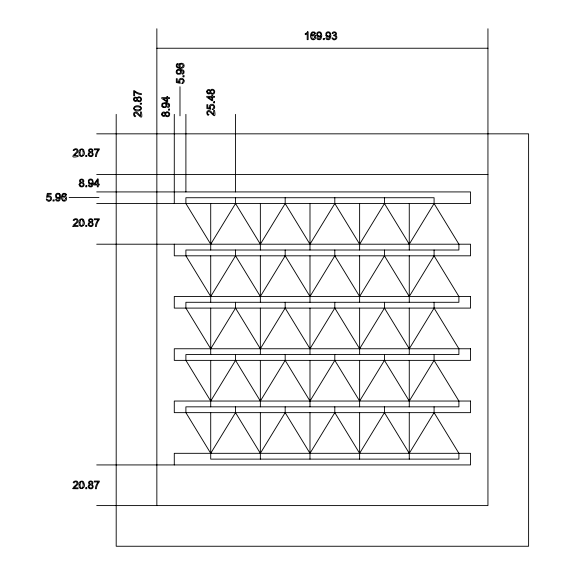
<?xml version="1.0" encoding="UTF-8"?>
<svg xmlns="http://www.w3.org/2000/svg" width="575" height="575" viewBox="0 0 575 575"><rect width="100%" height="100%" fill="white"/><g stroke="black" fill="none" stroke-linecap="round" stroke-linejoin="round"><path stroke-width="0.86" d="M59.649 197.584L58.686 200.15L57.256 200.294L56.537 199.173L55.617 199.259L55.94 200.251A1.919 1.919 0 0 0 56.796 200.998L58.42 201.128A2.401 2.401 0 0 0 59.743 200.323L60.576 197.714A12.118 12.118 0 0 0 60.591 196.657L59.987 194.292M92.352 183.375L91.389 185.941L89.959 186.084L89.24 184.963L88.32 185.049L88.651 186.034A1.919 1.919 0 0 0 89.499 186.782L91.13 186.918A2.401 2.401 0 0 0 92.453 186.113L93.287 183.504A12.118 12.118 0 0 0 93.301 182.447L92.69 180.083A2.473 2.473 0 0 0 92.165 179.501A2.53 2.53 0 0 0 90.627 179.026L89.887 179.127A2.235 2.235 0 0 0 89.247 179.429A2.473 2.473 0 0 0 88.881 179.745A2.365 2.365 0 0 0 88.356 180.586L88.442 182.915A2.286 2.286 0 0 0 88.694 183.324A2.444 2.444 0 0 0 89.204 183.813A2.113 2.113 0 0 0 90.023 184.165A2.444 2.444 0 0 0 90.483 184.208A2.149 2.149 0 0 0 91.439 183.993A2.235 2.235 0 0 0 92.352 183.188L92.345 183.209M320.814 36.247L319.851 38.741L318.428 38.884L317.709 37.763L316.789 37.849L317.113 38.834A1.919 1.919 0 0 0 317.968 39.582L319.592 39.718A2.401 2.401 0 0 0 320.915 38.913L321.748 36.304A12.118 12.118 0 0 0 321.763 35.248L321.152 32.883A2.473 2.473 0 0 0 320.634 32.301A2.53 2.53 0 0 0 319.096 31.826L318.356 31.927A2.235 2.235 0 0 0 317.716 32.229A2.473 2.473 0 0 0 317.342 32.545A2.365 2.365 0 0 0 316.818 33.386L316.904 35.715M329.899 36.247L328.936 38.741L327.506 38.884L326.787 37.763L325.867 37.849L326.19 38.834A1.919 1.919 0 0 0 327.046 39.582L328.67 39.718A2.401 2.401 0 0 0 329.993 38.913L330.826 36.304A12.118 12.118 0 0 0 330.841 35.248L330.23 32.883A2.473 2.473 0 0 0 329.712 32.301A2.53 2.53 0 0 0 328.174 31.826L327.434 31.927A2.235 2.235 0 0 0 326.794 32.229A2.473 2.473 0 0 0 326.42 32.545A2.365 2.365 0 0 0 325.896 33.386L325.982 35.715M333.78 35.118C333.169 36.441 336.224 35.442 335.872 37.368C336.03 38.978 333.478 39.661 332.932 38.087C330.381 36.455 333.248 41.242 335.297 39.61C336.907 39.129 337.532 36.635 336.044 35.672C334.808 35.456 337.432 34.248 336.346 33.084C335.757 31.726 333.759 31.431 332.673 32.351C331.121 34.543 332.932 33.479 334.176 32.61C335.362 32.423 336.044 34.169 335.031 34.809M47.66 196.384L48.084 194.285L51.197 194.285L51.197 193.373L47.315 193.373L46.561 197.376C47.732 197.254 50.205 195.795 50.528 198.21C50.269 202.249 47.754 199.489 46.395 199.022M80.457 150.255L80.076 152.691A11.902 11.902 0 0 0 80.119 153.769L80.529 155.25A1.402 1.402 0 0 0 82.814 155.286M80.457 220.203L80.076 222.64A11.902 11.902 0 0 0 80.119 223.718L80.529 225.199A1.402 1.402 0 0 0 82.814 225.235M80.457 482.482L80.076 484.912A11.902 11.902 0 0 0 80.119 485.99L80.529 487.471A1.402 1.402 0 0 0 82.814 487.514M235.534 197.735L235.534 203.543L210.716 244.202L185.897 203.543L185.897 197.735L434.082 197.735L434.082 203.543L458.9 244.202L458.9 250.01L185.897 250.01L185.897 255.818L210.716 296.477L235.534 255.818L235.534 250.01M285.171 197.735L285.171 203.543L260.353 244.202L235.534 203.543M235.534 302.285L235.534 308.099L210.716 348.759L185.897 308.099L185.897 302.285L458.9 302.285L458.9 296.477L434.082 255.818L434.082 250.01M285.171 250.01L285.171 255.818L260.353 296.477L235.534 255.818M235.534 354.567L235.534 360.374L210.716 401.034L185.897 360.374L185.897 354.567L458.9 354.567L458.9 348.759L434.082 308.099L434.082 302.285M334.808 197.735L334.808 203.543L309.99 244.202L285.171 203.543M285.171 302.285L285.171 308.099L260.353 348.759L235.534 308.099M235.534 406.841L235.534 412.649L210.716 453.316L185.897 412.649L185.897 406.841L458.9 406.841L458.9 401.034L434.082 360.374L434.082 354.567M334.808 250.01L334.808 255.818L309.99 296.477L285.171 255.818M285.171 354.567L285.171 360.374L260.353 401.034L235.534 360.374M384.445 197.735L384.445 203.543L359.627 244.202L334.808 203.543M334.808 302.285L334.808 308.099L309.99 348.759L285.171 308.099M285.171 406.841L285.171 412.649L260.353 453.316L235.534 412.649M384.445 250.01L384.445 255.818L359.627 296.477L334.808 255.818M334.808 354.567L334.808 360.374L309.99 401.034L285.171 360.374M434.082 203.543L409.263 244.202L384.445 203.543M384.445 302.285L384.445 308.099L359.627 348.759L334.808 308.099M334.808 406.841L334.808 412.649L309.99 453.316L285.171 412.649M434.082 255.818L409.263 296.477L384.445 255.818M384.445 354.567L384.445 360.374L359.627 401.034L334.808 360.374M434.082 308.099L409.263 348.759L384.445 308.099M384.445 406.841L384.445 412.649L359.627 453.316L334.808 412.649M434.082 360.374L409.263 401.034L384.445 360.374M434.082 406.841L434.082 412.649L409.263 453.316L384.445 412.649M82.743 155.243L83.181 153.367A12.923 12.923 0 0 0 83.152 151.613M82.743 225.192L83.181 223.316A12.923 12.923 0 0 0 83.152 221.562M82.743 487.463L83.181 485.588A12.923 12.923 0 0 0 83.152 483.841M74.922 154.84C76.223 153.597 78.603 152.282 77.934 150.125C76.82 146.51 70.768 150.858 74.146 150.564C74.556 148.638 77.898 149.622 76.935 151.484C75.009 154.114 68.145 158.571 78.071 156.537L78.071 155.617L74.247 155.617A3.838 3.838 0 0 1 74.93 154.847M177.237 69.898L179.601 69.288A12.118 12.118 0 0 1 180.658 69.302L183.267 70.136A2.401 2.401 0 0 1 184.072 71.458L183.942 73.083A1.919 1.919 0 0 1 183.195 73.938L182.203 74.261L182.117 73.341L183.238 72.623L183.094 71.199L180.528 70.236M162.761 103.205L165.126 102.594A12.118 12.118 0 0 1 166.182 102.609L168.798 103.442A2.401 2.401 0 0 1 169.603 104.765L169.467 106.389A1.919 1.919 0 0 1 168.719 107.245L167.728 107.568L167.641 106.648L168.763 105.929L168.626 104.506L166.053 103.543M140.084 109.473L138.604 109.882A11.902 11.902 0 0 1 137.526 109.918L135.089 109.545M180.464 63.415L181.477 63.25A3.004 3.004 0 0 1 182.994 63.645L183.138 63.739A2.271 2.271 0 0 1 184.115 65.349L184.014 66.52A2.343 2.343 0 0 1 183.641 67.232C181.894 68.964 178.437 68.813 176.683 67.16A2.264 2.264 0 0 1 176.302 66.448L176.309 64.759A1.977 1.977 0 0 1 177.308 63.617L178.121 63.387L178.192 64.335A1.969 1.969 0 0 0 177.359 64.673C175.821 66.348 178.94 67.915 179.86 67.354A2.185 2.185 0 0 1 179.199 66.599A2.314 2.314 0 0 1 178.99 65.09M314.604 33.839L315.553 33.767L315.316 32.955A1.977 1.977 0 0 0 314.18 31.956L312.484 31.948A2.264 2.264 0 0 0 311.772 32.329C310.126 34.083 309.975 37.54 311.707 39.287A2.343 2.343 0 0 0 312.419 39.661L313.591 39.761A2.271 2.271 0 0 0 315.208 38.784L315.294 38.633A3.004 3.004 0 0 0 315.689 37.116L315.524 36.103A2.314 2.314 0 0 0 315.229 35.485M65.543 195.248L66.492 195.177L66.262 194.364M180.385 70.236L180.356 70.236A2.235 2.235 0 0 1 181.139 71.149A2.149 2.149 0 0 1 181.362 72.098A2.444 2.444 0 0 1 181.319 72.565A2.113 2.113 0 0 1 180.967 73.384A2.444 2.444 0 0 1 180.478 73.895A2.286 2.286 0 0 1 180.068 74.146L177.74 74.233A2.365 2.365 0 0 1 176.899 73.708A2.473 2.473 0 0 1 176.583 73.334A2.235 2.235 0 0 1 176.281 72.694L176.18 71.954A2.53 2.53 0 0 1 176.697 70.409M307.517 31.826L308.135 31.826L308.135 39.653L307.179 39.653L307.179 33.551A5.937 5.937 0 0 1 305.26 34.68L305.268 33.781M156.853 48.235L487.945 48.235M96.708 133.838L528.605 133.838L528.605 546.25L116.193 546.25L116.193 114.353M98.109 149.766L94.293 149.766L94.293 148.846L99.338 148.846L99.338 149.586A11.543 11.543 0 0 0 96.427 156.544L95.385 156.537A10.975 10.975 0 0 1 98.188 149.831M96.708 174.498L487.945 174.498M96.708 191.921L470.522 191.921L470.522 203.543L96.708 203.543M69.122 197.484L98.972 197.484M98.109 219.715L94.293 219.715L94.293 218.795L99.338 218.795L99.338 219.535A11.543 11.543 0 0 0 96.427 226.493L95.385 226.485A10.975 10.975 0 0 1 98.188 219.787M96.708 244.202L470.522 244.202L470.522 255.818L174.282 255.818L174.282 244.202M96.708 464.931L470.522 464.931L470.522 453.316L174.282 453.316L174.282 464.931M98.109 481.987L94.293 481.987L94.293 481.067L99.338 481.067L99.338 481.807A11.543 11.543 0 0 0 96.427 488.764L95.385 488.757A10.975 10.975 0 0 1 98.188 482.058M96.708 505.59L487.945 505.59L487.945 28.75M179.328 82.218L177.229 81.794L177.229 78.689L176.317 78.689L176.317 82.563L180.32 83.317C179.889 82.074 178.976 79.098 181.657 79.343C185.049 79.918 182.182 82.362 181.966 83.483M209.875 108.193L207.783 107.769L207.783 104.664L206.871 104.664L206.871 108.538L210.874 109.293C210.385 108.021 209.58 104.966 212.312 105.326C215.618 106.037 212.671 108.337 212.513 109.466M140.077 107.259L138.201 106.821A12.923 12.923 0 0 0 136.447 106.849L134.967 107.259A1.366 1.366 0 0 0 135.053 109.624M65.183 194.429C63.538 192.848 61.971 196.025 62.524 196.916A2.185 2.185 0 0 1 63.279 196.255A2.314 2.314 0 0 1 64.788 196.046A2.106 2.106 0 0 1 65.608 196.406A2.487 2.487 0 0 1 66.118 196.894A2.329 2.329 0 0 1 66.463 197.52L66.635 198.533A3.004 3.004 0 0 1 66.24 200.05L66.139 200.193A2.271 2.271 0 0 1 64.537 201.171L63.358 201.07A2.343 2.343 0 0 1 62.646 200.697C60.921 198.95 61.065 195.493 62.718 193.739A2.264 2.264 0 0 1 63.43 193.358L65.119 193.365A1.977 1.977 0 0 1 66.262 194.364M314.238 33.019C312.613 31.445 311.01 34.608 311.585 35.506A2.185 2.185 0 0 1 312.34 34.845A2.314 2.314 0 0 1 313.849 34.637A2.106 2.106 0 0 1 314.662 34.989A2.487 2.487 0 0 1 315.179 35.485M82.743 220.088L83.152 221.562M434.082 412.649L458.9 453.316L458.9 459.123L210.716 459.123L210.716 412.649M83.152 151.613L82.743 150.132A1.366 1.366 0 0 0 80.378 150.219M83.152 483.841L82.743 482.36A1.366 1.366 0 0 0 80.378 482.439M329.892 35.981L329.892 36.031A2.235 2.235 0 0 1 328.979 36.786M320.814 35.981L320.814 36.031A2.235 2.235 0 0 1 319.901 36.786M59.642 197.441L59.642 197.426A2.235 2.235 0 0 1 58.729 198.195A2.149 2.149 0 0 1 57.78 198.418A2.444 2.444 0 0 1 57.313 198.375A2.113 2.113 0 0 1 56.494 198.023A2.444 2.444 0 0 1 55.983 197.534A2.286 2.286 0 0 1 55.732 197.132L55.646 194.796A2.365 2.365 0 0 1 56.17 193.962A2.473 2.473 0 0 1 56.544 193.646A2.235 2.235 0 0 1 57.184 193.337L57.924 193.236A2.53 2.53 0 0 1 59.469 193.753M409.263 203.543L409.263 250.01M409.263 255.818L409.263 302.285M409.263 308.099L409.263 354.567M409.263 360.374L409.263 406.841M409.263 412.649L409.263 459.123M359.627 203.543L359.627 250.01M359.627 255.818L359.627 302.285M359.627 308.099L359.627 354.567M359.627 360.374L359.627 406.841M359.627 412.649L359.627 459.123M309.99 203.543L309.99 250.01M309.99 255.818L309.99 302.285M309.99 308.099L309.99 354.567M309.99 360.374L309.99 406.841M309.99 412.649L309.99 459.123M260.353 203.543L260.353 250.01M260.353 255.818L260.353 302.285M260.353 308.099L260.353 354.567M260.353 360.374L260.353 406.841M260.353 412.649L260.353 459.123M235.534 114.353L235.534 191.921M213.634 114.31L213.634 110.486L214.554 110.486C216.322 120.743 212.153 113.088 209.214 111.528C207.173 110.975 206.921 114.619 208.991 114.475C207.755 117.724 204.952 110.889 208.452 110.544C210.5 110.213 211.643 112.398 212.858 113.634A3.838 3.838 0 0 0 213.627 114.324M210.716 203.543L210.716 250.01M210.716 255.818L210.716 302.285M210.716 308.099L210.716 354.567M210.716 360.374L210.716 406.841M185.897 114.353L185.897 191.921M179.989 86.732L179.989 115.827M174.282 114.353L174.282 203.543M156.853 28.75L156.853 505.59M140.451 115.755L140.451 111.931L141.371 111.931C143.319 121.843 138.978 114.993 136.318 113.067C134.183 112.032 133.537 116.035 135.808 115.92C134.572 119.169 131.768 112.333 135.269 111.981C137.317 111.658 138.46 113.843 139.675 115.079A3.838 3.838 0 0 0 140.437 115.769M134.6 91.892L134.6 95.709L133.68 95.709L133.68 90.663L134.421 90.663A11.543 11.543 0 0 0 141.371 93.574L141.371 94.616A10.975 10.975 0 0 1 134.665 91.813M335.038 34.816A2.005 2.005 0 0 1 333.931 35.133M326.011 35.736A2.235 2.235 0 0 0 326.255 36.132A2.444 2.444 0 0 0 326.744 36.613A2.113 2.113 0 0 0 327.563 36.965A2.444 2.444 0 0 0 328.03 37.008A2.149 2.149 0 0 0 328.979 36.793M316.926 35.736A2.235 2.235 0 0 0 317.177 36.132A2.444 2.444 0 0 0 317.666 36.613A2.113 2.113 0 0 0 318.485 36.965A2.444 2.444 0 0 0 318.952 37.008A2.149 2.149 0 0 0 319.901 36.793M314.259 33.005A1.969 1.969 0 0 1 314.575 33.846M307.567 31.855A4.808 4.808 0 0 1 305.232 33.695M65.205 194.415A1.969 1.969 0 0 1 65.521 195.256M59.462 193.71A2.473 2.473 0 0 1 59.987 194.264M49.062 201.207A2.53 2.53 0 0 1 46.266 199.036M47.567 196.233A2.623 2.623 0 0 1 51.498 197.671A2.623 2.623 0 0 1 49.055 201.063M80.378 220.167A1.366 1.366 0 0 1 82.764 220.074M214.705 106.799A2.53 2.53 0 0 1 212.534 109.595M209.731 108.287A2.623 2.623 0 0 1 211.162 104.362A2.623 2.623 0 0 1 214.554 106.799M178.983 65.147A2.185 2.185 0 0 1 179.35 64.299M179.838 63.71A2.314 2.314 0 0 1 180.464 63.365M179.343 64.271A2.487 2.487 0 0 1 179.838 63.76M176.654 70.416A2.473 2.473 0 0 1 177.208 69.891M184.151 80.823A2.53 2.53 0 0 1 181.98 83.612M179.177 82.311A2.623 2.623 0 0 1 180.615 78.387A2.623 2.623 0 0 1 184.007 80.823M165.852 103.478A2.286 2.286 0 0 1 166.671 104.413M166.671 104.456A2.149 2.149 0 0 1 166.887 105.405A2.444 2.444 0 0 1 166.843 105.872A2.113 2.113 0 0 1 166.498 106.691A2.444 2.444 0 0 1 166.002 107.202A2.286 2.286 0 0 1 165.6 107.453L163.271 107.539A2.365 2.365 0 0 1 162.43 107.015A2.473 2.473 0 0 1 162.114 106.641M162.128 106.655A2.365 2.365 0 0 1 161.805 105.98L161.704 105.261A2.53 2.53 0 0 1 162.222 103.716M162.186 103.723A2.473 2.473 0 0 1 162.732 103.205M140.12 107.187A1.402 1.402 0 0 1 140.127 109.545M72.917 226.399L78.071 226.485L78.071 225.565L74.247 225.565A3.838 3.838 0 0 1 74.93 224.796C76.195 223.546 78.523 222.309 77.97 220.175C77.1 216.617 70.797 220.39 74.11 220.671C74.268 218.831 77.481 219.219 77.05 221.08C76.36 223.287 73.14 224.099 72.917 226.399M72.917 488.671L78.071 488.757L78.071 487.837L74.247 487.837A3.838 3.838 0 0 1 74.93 487.068C76.173 485.832 78.437 484.646 77.992 482.554C77.316 478.953 70.804 482.432 74.096 483.022C74.161 481.16 77.395 481.412 77.057 483.28C76.432 485.566 73.277 486.191 72.917 488.628M79.098 152.519C78.092 158.916 86.329 156.63 84.108 151.426C84.072 147.157 77.999 148.652 79.098 152.519M79.098 222.475C78.135 228.965 86.401 226.471 84.094 221.274C83.95 217.106 77.992 218.658 79.098 222.475M79.098 484.747C78.171 491.33 86.458 488.642 84.079 483.446C83.828 479.334 77.999 481.016 79.098 484.747M133.544 108.287C133.716 112.333 142.607 111.837 141.357 107.496C139.862 104.981 134.068 104.981 133.544 108.287M79.091 184.503C78.818 187.543 84.015 187.867 84.216 184.87C84.094 182.757 82.239 182.958 83.892 181.262C84.237 178.645 79.76 178.171 79.422 180.722C80.141 183.403 80.507 181.808 79.091 184.503M88.169 154.186C87.896 157.234 93.093 157.55 93.287 154.553C92.92 152.088 91.554 152.928 92.978 150.643C92.92 148.012 88.313 148.127 88.478 150.787C89.772 152.619 88.866 152.21 88.169 154.186M88.169 224.135C87.896 227.182 93.093 227.499 93.287 224.502C93.085 222.345 91.389 222.618 92.978 220.829C93.229 218.256 88.83 217.853 88.5 220.362C89.283 223.057 89.499 221.447 88.169 224.135M88.169 486.407C87.903 489.39 92.934 489.799 93.272 486.896C93.114 484.639 91.411 484.905 92.978 483.036C93.15 480.448 88.687 480.175 88.485 482.734C89.398 485.106 89.341 484.021 88.169 486.407M65.651 198.591C61.884 205.534 61.87 191.798 65.651 198.591M183.353 65.701C179.156 71.839 178.854 59.764 183.353 65.701M314.712 37.181C310.953 44.124 310.938 30.353 314.712 37.181M133.544 99.159C133.112 101.099 136.088 102.508 137.022 100.632C137.303 101.567 140.724 102.788 141.335 100.309C142.564 97.958 139.128 95.292 137.447 97.534C136.951 98.203 133.896 95.278 133.544 99.159M161.712 114.13C161.28 116.064 164.256 117.48 165.183 115.597C165.478 116.596 169.021 117.731 169.532 115.158C170.674 112.765 167.124 110.278 165.564 112.578C165.269 113.821 164.687 111.493 163.638 111.988C162.538 112.01 161.69 113.059 161.712 114.13M206.734 91.662C206.303 93.596 209.278 95.012 210.206 93.136C210.507 94.214 214.195 95.213 214.59 92.575C215.611 90.189 212.096 87.867 210.587 90.11C210.292 91.368 209.717 89.003 208.66 89.52C207.561 89.542 206.713 90.598 206.734 91.662M97.304 180.593L94.861 184.108L97.304 184.108L97.304 180.593M97.477 179.055L93.919 184.108L93.919 184.985L97.304 184.985L97.304 186.853L98.26 186.853L98.26 184.985L99.31 184.985L99.31 184.108L98.26 184.108L98.26 179.055L97.477 179.055M324.322 38.561L323.236 38.561L323.236 39.653L324.322 39.653L324.322 38.561M184.007 75.807L182.915 75.807L182.915 76.892L184.007 76.892L184.007 75.807M212.685 95.306L211.808 95.306L211.808 96.356L206.763 96.356L206.763 97.139L211.808 100.697L212.685 100.697L212.685 97.312L214.554 97.312L214.554 96.356L212.685 96.356L212.685 95.306M167.663 96.578L166.786 96.578L166.786 97.635L161.74 97.635L161.74 98.418L166.786 101.969L167.663 101.969L167.663 98.591L169.532 98.591L169.532 97.635L167.663 97.635L167.663 96.578M211.808 97.312L208.301 97.312L211.808 99.755L211.808 97.312M166.786 98.591L163.271 98.591L166.786 101.035L166.786 98.591M214.554 101.782L213.462 101.782L213.462 102.868L214.554 102.868L214.554 101.782M141.371 103.227L140.278 103.227L140.278 104.312L141.371 104.312L141.371 103.227M169.532 109.113L168.439 109.113L168.439 110.199L169.532 110.199L169.532 109.113M86.775 155.444L85.689 155.444L85.689 156.537L86.775 156.537L86.775 155.444M86.782 185.761L85.689 185.761L85.689 186.853L86.782 186.853L86.782 185.761M54.079 199.971L52.986 199.971L52.986 201.063L54.079 201.063L54.079 199.971M86.775 225.393L85.689 225.393L85.689 226.485L86.775 226.485L86.775 225.393M470.522 296.477L174.282 296.477L174.282 308.099L470.522 308.099L470.522 296.477M470.522 348.759L174.282 348.759L174.282 360.374L470.522 360.374L470.522 348.759M470.522 401.034L174.282 401.034L174.282 412.649L470.522 412.649L470.522 401.034M86.775 487.672L85.689 487.672L85.689 488.757L86.775 488.757L86.775 487.672M327.383 35.887A1.718 1.718 0 0 0 329.957 34.407A1.718 1.718 0 0 0 327.391 32.919A1.718 1.718 0 0 0 327.383 35.887M318.306 35.887A1.718 1.718 0 0 0 320.879 34.407A1.718 1.718 0 0 0 318.313 32.919A1.718 1.718 0 0 0 318.306 35.887M89.916 487.909A1.61 1.61 0 0 0 92.345 486.543A1.61 1.61 0 0 0 89.952 485.12A1.61 1.61 0 0 0 89.916 487.909M90.081 484.028A1.265 1.265 0 0 0 91.993 482.964A1.265 1.265 0 0 0 90.11 481.836A1.265 1.265 0 0 0 90.081 484.028M57.133 197.304A1.718 1.718 0 0 0 59.714 195.823A1.718 1.718 0 0 0 57.141 194.328A1.718 1.718 0 0 0 57.133 197.304M89.844 183.087A1.718 1.718 0 0 0 92.417 181.607A1.718 1.718 0 0 0 89.844 180.119A1.718 1.718 0 0 0 89.844 183.087M80.838 185.998A1.61 1.61 0 0 0 83.267 184.632A1.61 1.61 0 0 0 80.874 183.209A1.61 1.61 0 0 0 80.838 185.998M81.003 182.124A1.265 1.265 0 0 0 82.915 181.053A1.265 1.265 0 0 0 81.032 179.932A1.265 1.265 0 0 0 81.003 182.124M89.916 225.637A1.61 1.61 0 0 0 92.345 224.272A1.61 1.61 0 0 0 89.952 222.848A1.61 1.61 0 0 0 89.916 225.637M90.081 221.756A1.265 1.265 0 0 0 91.993 220.692A1.265 1.265 0 0 0 90.11 219.564A1.265 1.265 0 0 0 90.081 221.756M89.916 155.688A1.61 1.61 0 0 0 92.345 154.323A1.61 1.61 0 0 0 89.952 152.9A1.61 1.61 0 0 0 89.916 155.688M90.081 151.807A1.265 1.265 0 0 0 91.993 150.743A1.265 1.265 0 0 0 90.11 149.615A1.265 1.265 0 0 0 90.081 151.807M211.471 93.136A1.61 1.61 0 0 0 213.929 91.813A1.61 1.61 0 0 0 211.557 90.347A1.61 1.61 0 0 0 211.471 93.136M208.057 92.841A1.265 1.265 0 0 0 210.004 91.835A1.265 1.265 0 0 0 208.164 90.649A1.265 1.265 0 0 0 208.057 92.841M177.847 73.334A1.718 1.718 0 0 0 180.471 71.947A1.718 1.718 0 0 0 177.955 70.366A1.718 1.718 0 0 0 177.847 73.334M163.379 106.641A1.718 1.718 0 0 0 166.002 105.254A1.718 1.718 0 0 0 163.487 103.68A1.718 1.718 0 0 0 163.379 106.641M166.448 115.597A1.61 1.61 0 0 0 168.906 114.281A1.61 1.61 0 0 0 166.534 112.815A1.61 1.61 0 0 0 166.448 115.597M163.034 115.302A1.265 1.265 0 0 0 164.982 114.303A1.265 1.265 0 0 0 163.142 113.117A1.265 1.265 0 0 0 163.034 115.302M138.287 100.632A1.61 1.61 0 0 0 140.746 99.317A1.61 1.61 0 0 0 138.374 97.843A1.61 1.61 0 0 0 138.287 100.632M134.873 100.337A1.265 1.265 0 0 0 136.821 99.338A1.265 1.265 0 0 0 134.981 98.153A1.265 1.265 0 0 0 134.873 100.337"/></g></svg>
